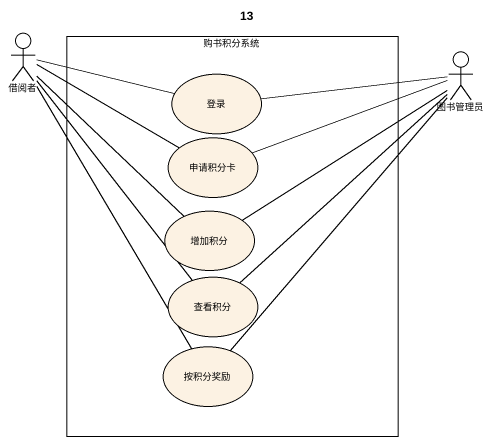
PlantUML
@startuml
title 13
actor 借阅者
rectangle 购书积分系统 {
  usecase 登录
  usecase 申请积分卡
  usecase 增加积分
  usecase 查看积分
  usecase 按积分奖励
}
actor 图书管理员
借阅者 -right- 登录
借阅者 -right- 申请积分卡
借阅者 -- 增加积分
借阅者 -- 查看积分
借阅者 -- 按积分奖励
图书管理员 -left- 登录
图书管理员 -left- 申请积分卡
图书管理员 -left- 增加积分
图书管理员 -- 查看积分
图书管理员 -- 按积分奖励
@enduml
